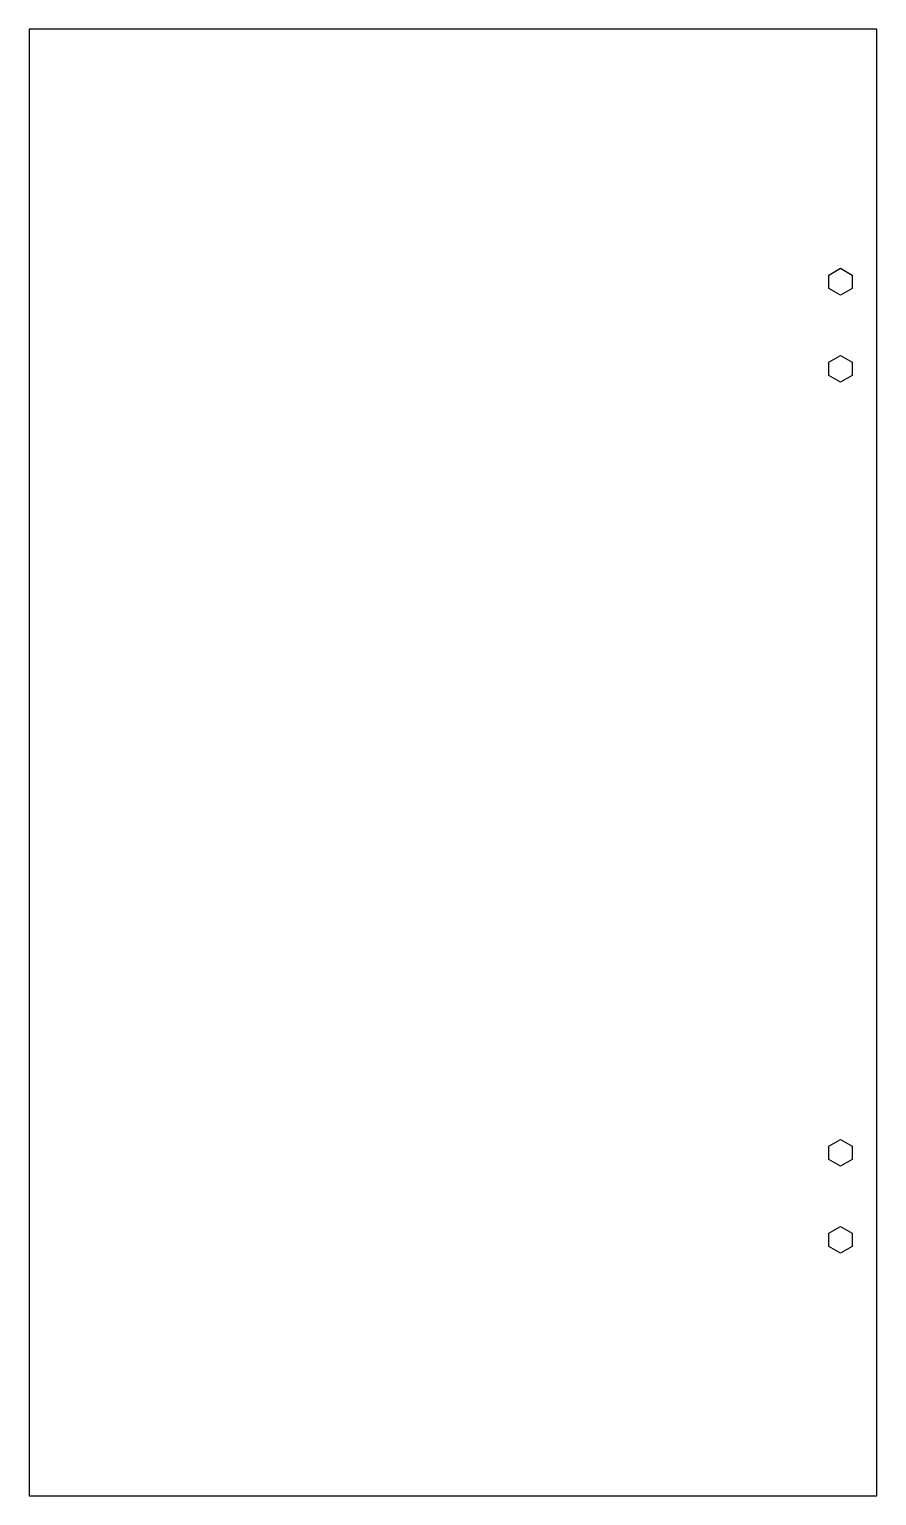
# Model space of a CAD drawing. Header units: millimetres. Extents: x -380 to -88, y 0 to 505.
import ezdxf

# ---------------------------------------------------------------- set-up
doc = ezdxf.new("R2010")
doc.units = ezdxf.units.MM
doc.layers.get('0').update_dxf_attribs({"linetype": 'CONTINUOUS'})

msp = doc.modelspace()

# ---------------------------------------------------------------- linework, layer by layer
for points in [[(-88, 505), (-379.91, 505), (-379.91, 0), (-88, 0)], [(-96.48, 415.76), (-100.48, 413.45), (-104.48, 415.76), (-104.48, 420.38), (-100.48, 422.69), (-96.48, 420.38)], [(-96.48, 385.79), (-100.48, 383.48), (-104.48, 385.79), (-104.48, 390.41), (-100.48, 392.72), (-96.48, 390.41)], [(-96.48, 115.76), (-100.48, 113.45), (-104.48, 115.76), (-104.48, 120.38), (-100.48, 122.69), (-96.48, 120.38)], [(-96.48, 85.79), (-100.48, 83.48), (-104.48, 85.79), (-104.48, 90.41), (-100.48, 92.72), (-96.48, 90.41)]]:
    msp.add_lwpolyline(points, close=True)

doc.saveas('drawing.dxf')
